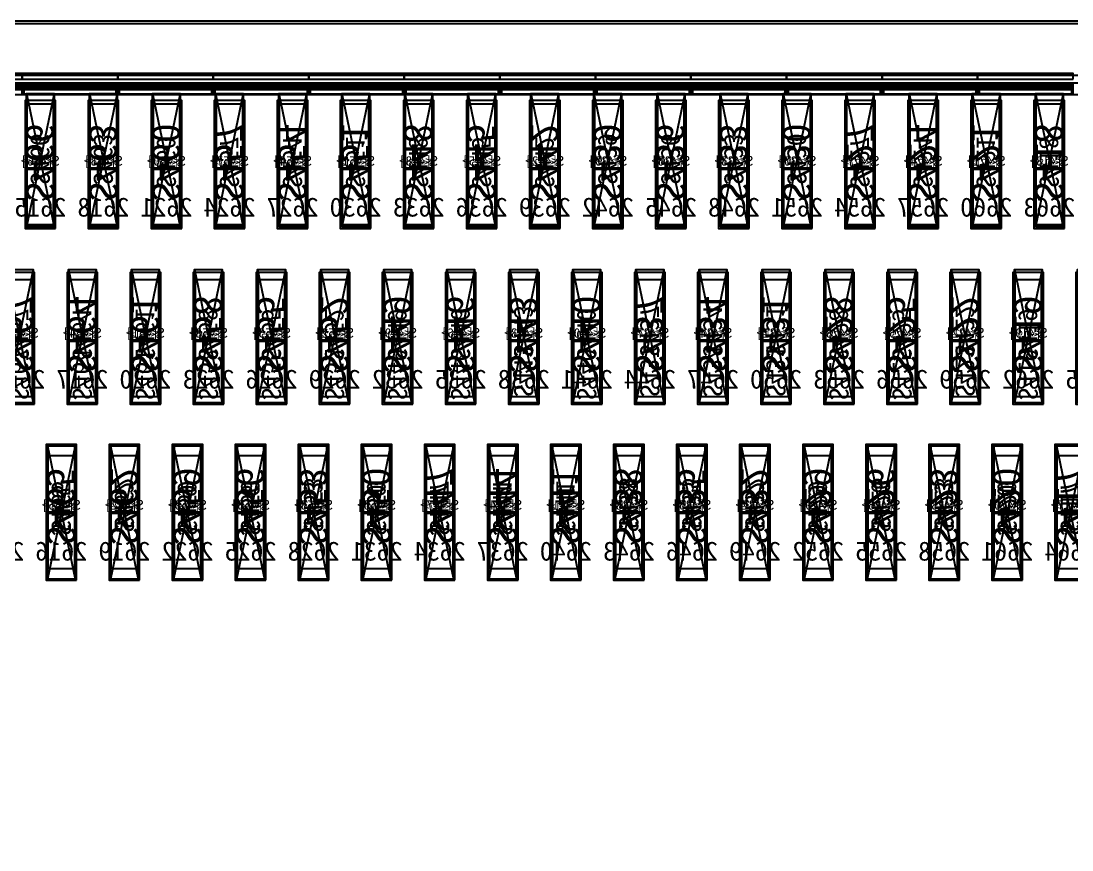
# Model space of a CAD drawing. Header units: millimetres. Extents: x 427 to 2444, y 137 to 817.
# Drawn here: x 1144.046 to 1144.596, y 301.218 to 301.651 of the extents above; entities that cross this region are included whole.
import ezdxf
from ezdxf.enums import TextEntityAlignment as Align

# ---------------------------------------------------------------- set-up
doc = ezdxf.new("R2010")
doc.units = ezdxf.units.MM
for name, color, linetype in [('L0', 211, 'Continuous'), ('L102', 91, 'Continuous'), ('L114', 213, 'Continuous'), ('L240', 60, 'Continuous'), ('L241', 200, 'Continuous'), ('L242', 51, 'Continuous'), ('L245', 53, 'Continuous'), ('L246', 93, 'Continuous'), ('L247', 13, 'Continuous'), ('L59', 140, 'Continuous'), ('L63', 4, 'Continuous'), ('L98', 150, 'Continuous')]:
    doc.layers.add(name, color=color, linetype=linetype)
doc.styles.add('txt', font='simhei.ttf')

# ---------------------------------------------------------------- blocks, each defined once
blk = doc.blocks.new('HX8394_F_PAD')
at = {"layer": 'L0'}
blk.add_lwpolyline([(-13.86, -0.4025), (-13.86, 0.4025), (13.86, 0.4025), (13.86, -0.4025), (-13.86, -0.4025)], close=True, dxfattribs=at)
at = {"layer": 'L241'}
blk.add_lwpolyline([(-13.9, -0.435), (-13.9, 0.435), (13.9, 0.435), (13.9, -0.435), (-13.9, -0.435)], close=True, dxfattribs=at)
at = {"layer": 'L242'}
for points in [[(-8.944, 0.3285), (-8.9455, 0.33), (-8.9455, 0.392), (-8.944, 0.3935), (-8.931, 0.3935), (-8.9295, 0.392), (-8.9295, 0.33), (-8.931, 0.3285), (-8.944, 0.3285)], [(-8.911, 0.3285), (-8.9125, 0.33), (-8.9125, 0.392), (-8.911, 0.3935), (-8.898, 0.3935), (-8.8965, 0.392), (-8.8965, 0.33), (-8.898, 0.3285), (-8.911, 0.3285)], [(-8.878, 0.3285), (-8.8795, 0.33), (-8.8795, 0.392), (-8.878, 0.3935), (-8.865, 0.3935), (-8.8635, 0.392), (-8.8635, 0.33), (-8.865, 0.3285), (-8.878, 0.3285)], [(-8.845, 0.3285), (-8.8465, 0.33), (-8.8465, 0.392), (-8.845, 0.3935), (-8.832, 0.3935), (-8.8305, 0.392), (-8.8305, 0.33), (-8.832, 0.3285), (-8.845, 0.3285)], [(-8.812, 0.3285), (-8.8135, 0.33), (-8.8135, 0.392), (-8.812, 0.3935), (-8.799, 0.3935), (-8.7975, 0.392), (-8.7975, 0.33), (-8.799, 0.3285), (-8.812, 0.3285)], [(-8.779, 0.3285), (-8.7805, 0.33), (-8.7805, 0.392), (-8.779, 0.3935), (-8.766, 0.3935), (-8.7645, 0.392), (-8.7645, 0.33), (-8.766, 0.3285), (-8.779, 0.3285)], [(-8.746, 0.3285), (-8.7475, 0.33), (-8.7475, 0.392), (-8.746, 0.3935), (-8.733, 0.3935), (-8.7315, 0.392), (-8.7315, 0.33), (-8.733, 0.3285), (-8.746, 0.3285)], [(-8.713, 0.3285), (-8.7145, 0.33), (-8.7145, 0.392), (-8.713, 0.3935), (-8.7, 0.3935), (-8.6985, 0.392), (-8.6985, 0.33), (-8.7, 0.3285), (-8.713, 0.3285)], [(-8.68, 0.3285), (-8.6815, 0.33), (-8.6815, 0.392), (-8.68, 0.3935), (-8.667, 0.3935), (-8.6655, 0.392), (-8.6655, 0.33), (-8.667, 0.3285), (-8.68, 0.3285)], [(-8.647, 0.3285), (-8.6485, 0.33), (-8.6485, 0.392), (-8.647, 0.3935), (-8.634, 0.3935), (-8.6325, 0.392), (-8.6325, 0.33), (-8.634, 0.3285), (-8.647, 0.3285)], [(-8.614, 0.3285), (-8.6155, 0.33), (-8.6155, 0.392), (-8.614, 0.3935), (-8.601, 0.3935), (-8.5995, 0.392), (-8.5995, 0.33), (-8.601, 0.3285), (-8.614, 0.3285)], [(-8.581, 0.3285), (-8.5825, 0.33), (-8.5825, 0.392), (-8.581, 0.3935), (-8.568, 0.3935), (-8.5665, 0.392), (-8.5665, 0.33), (-8.568, 0.3285), (-8.581, 0.3285)], [(-8.548, 0.3285), (-8.5495, 0.33), (-8.5495, 0.392), (-8.548, 0.3935), (-8.535, 0.3935), (-8.5335, 0.392), (-8.5335, 0.33), (-8.535, 0.3285), (-8.548, 0.3285)], [(-8.515, 0.3285), (-8.5165, 0.33), (-8.5165, 0.392), (-8.515, 0.3935), (-8.502, 0.3935), (-8.5005, 0.392), (-8.5005, 0.33), (-8.502, 0.3285), (-8.515, 0.3285)], [(-8.482, 0.3285), (-8.4835, 0.33), (-8.4835, 0.392), (-8.482, 0.3935), (-8.469, 0.3935), (-8.4675, 0.392), (-8.4675, 0.33), (-8.469, 0.3285), (-8.482, 0.3285)], [(-8.449, 0.3285), (-8.4505, 0.33), (-8.4505, 0.392), (-8.449, 0.3935), (-8.436, 0.3935), (-8.4345, 0.392), (-8.4345, 0.33), (-8.436, 0.3285), (-8.449, 0.3285)], [(-8.416, 0.3285), (-8.4175, 0.33), (-8.4175, 0.392), (-8.416, 0.3935), (-8.403, 0.3935), (-8.4015, 0.392), (-8.4015, 0.33), (-8.403, 0.3285), (-8.416, 0.3285)], [(-8.933, 0.2385), (-8.9345, 0.24), (-8.9345, 0.302), (-8.933, 0.3035), (-8.92, 0.3035), (-8.9185, 0.302), (-8.9185, 0.24), (-8.92, 0.2385), (-8.933, 0.2385)], [(-8.9, 0.2385), (-8.9015, 0.24), (-8.9015, 0.302), (-8.9, 0.3035), (-8.887, 0.3035), (-8.8855, 0.302), (-8.8855, 0.24), (-8.887, 0.2385), (-8.9, 0.2385)], [(-8.867, 0.2385), (-8.8685, 0.24), (-8.8685, 0.302), (-8.867, 0.3035), (-8.854, 0.3035), (-8.8525, 0.302), (-8.8525, 0.24), (-8.854, 0.2385), (-8.867, 0.2385)], [(-8.834, 0.2385), (-8.8355, 0.24), (-8.8355, 0.302), (-8.834, 0.3035), (-8.821, 0.3035), (-8.8195, 0.302), (-8.8195, 0.24), (-8.821, 0.2385), (-8.834, 0.2385)], [(-8.801, 0.2385), (-8.8025, 0.24), (-8.8025, 0.302), (-8.801, 0.3035), (-8.788, 0.3035), (-8.7865, 0.302), (-8.7865, 0.24), (-8.788, 0.2385), (-8.801, 0.2385)], [(-8.768, 0.2385), (-8.7695, 0.24), (-8.7695, 0.302), (-8.768, 0.3035), (-8.755, 0.3035), (-8.7535, 0.302), (-8.7535, 0.24), (-8.755, 0.2385), (-8.768, 0.2385)], [(-8.735, 0.2385), (-8.7365, 0.24), (-8.7365, 0.302), (-8.735, 0.3035), (-8.722, 0.3035), (-8.7205, 0.302), (-8.7205, 0.24), (-8.722, 0.2385), (-8.735, 0.2385)], [(-8.702, 0.2385), (-8.7035, 0.24), (-8.7035, 0.302), (-8.702, 0.3035), (-8.689, 0.3035), (-8.6875, 0.302), (-8.6875, 0.24), (-8.689, 0.2385), (-8.702, 0.2385)], [(-8.669, 0.2385), (-8.6705, 0.24), (-8.6705, 0.302), (-8.669, 0.3035), (-8.656, 0.3035), (-8.6545, 0.302), (-8.6545, 0.24), (-8.656, 0.2385), (-8.669, 0.2385)], [(-8.636, 0.2385), (-8.6375, 0.24), (-8.6375, 0.302), (-8.636, 0.3035), (-8.623, 0.3035), (-8.6215, 0.302), (-8.6215, 0.24), (-8.623, 0.2385), (-8.636, 0.2385)], [(-8.603, 0.2385), (-8.6045, 0.24), (-8.6045, 0.302), (-8.603, 0.3035), (-8.59, 0.3035), (-8.5885, 0.302), (-8.5885, 0.24), (-8.59, 0.2385), (-8.603, 0.2385)], [(-8.57, 0.2385), (-8.5715, 0.24), (-8.5715, 0.302), (-8.57, 0.3035), (-8.557, 0.3035), (-8.5555, 0.302), (-8.5555, 0.24), (-8.557, 0.2385), (-8.57, 0.2385)], [(-8.537, 0.2385), (-8.5385, 0.24), (-8.5385, 0.302), (-8.537, 0.3035), (-8.524, 0.3035), (-8.5225, 0.302), (-8.5225, 0.24), (-8.524, 0.2385), (-8.537, 0.2385)], [(-8.504, 0.2385), (-8.5055, 0.24), (-8.5055, 0.302), (-8.504, 0.3035), (-8.491, 0.3035), (-8.4895, 0.302), (-8.4895, 0.24), (-8.491, 0.2385), (-8.504, 0.2385)], [(-8.471, 0.2385), (-8.4725, 0.24), (-8.4725, 0.302), (-8.471, 0.3035), (-8.458, 0.3035), (-8.4565, 0.302), (-8.4565, 0.24), (-8.458, 0.2385), (-8.471, 0.2385)], [(-8.438, 0.2385), (-8.4395, 0.24), (-8.4395, 0.302), (-8.438, 0.3035), (-8.425, 0.3035), (-8.4235, 0.302), (-8.4235, 0.24), (-8.425, 0.2385), (-8.438, 0.2385)], [(-8.405, 0.2385), (-8.4065, 0.24), (-8.4065, 0.302), (-8.405, 0.3035), (-8.392, 0.3035), (-8.3905, 0.302), (-8.3905, 0.24), (-8.392, 0.2385), (-8.405, 0.2385)], [(-8.955, 0.1485), (-8.9565, 0.15), (-8.9565, 0.212), (-8.955, 0.2135), (-8.942, 0.2135), (-8.9405, 0.212), (-8.9405, 0.15), (-8.942, 0.1485), (-8.955, 0.1485)], [(-8.922, 0.1485), (-8.9235, 0.15), (-8.9235, 0.212), (-8.922, 0.2135), (-8.909, 0.2135), (-8.9075, 0.212), (-8.9075, 0.15), (-8.909, 0.1485), (-8.922, 0.1485)], [(-8.889, 0.1485), (-8.8905, 0.15), (-8.8905, 0.212), (-8.889, 0.2135), (-8.876, 0.2135), (-8.8745, 0.212), (-8.8745, 0.15), (-8.876, 0.1485), (-8.889, 0.1485)], [(-8.856, 0.1485), (-8.8575, 0.15), (-8.8575, 0.212), (-8.856, 0.2135), (-8.843, 0.2135), (-8.8415, 0.212), (-8.8415, 0.15), (-8.843, 0.1485), (-8.856, 0.1485)], [(-8.823, 0.1485), (-8.8245, 0.15), (-8.8245, 0.212), (-8.823, 0.2135), (-8.81, 0.2135), (-8.8085, 0.212), (-8.8085, 0.15), (-8.81, 0.1485), (-8.823, 0.1485)], [(-8.79, 0.1485), (-8.7915, 0.15), (-8.7915, 0.212), (-8.79, 0.2135), (-8.777, 0.2135), (-8.7755, 0.212), (-8.7755, 0.15), (-8.777, 0.1485), (-8.79, 0.1485)], [(-8.757, 0.1485), (-8.7585, 0.15), (-8.7585, 0.212), (-8.757, 0.2135), (-8.744, 0.2135), (-8.7425, 0.212), (-8.7425, 0.15), (-8.744, 0.1485), (-8.757, 0.1485)], [(-8.724, 0.1485), (-8.7255, 0.15), (-8.7255, 0.212), (-8.724, 0.2135), (-8.711, 0.2135), (-8.7095, 0.212), (-8.7095, 0.15), (-8.711, 0.1485), (-8.724, 0.1485)], [(-8.691, 0.1485), (-8.6925, 0.15), (-8.6925, 0.212), (-8.691, 0.2135), (-8.678, 0.2135), (-8.6765, 0.212), (-8.6765, 0.15), (-8.678, 0.1485), (-8.691, 0.1485)], [(-8.658, 0.1485), (-8.6595, 0.15), (-8.6595, 0.212), (-8.658, 0.2135), (-8.645, 0.2135), (-8.6435, 0.212), (-8.6435, 0.15), (-8.645, 0.1485), (-8.658, 0.1485)], [(-8.625, 0.1485), (-8.6265, 0.15), (-8.6265, 0.212), (-8.625, 0.2135), (-8.612, 0.2135), (-8.6105, 0.212), (-8.6105, 0.15), (-8.612, 0.1485), (-8.625, 0.1485)], [(-8.592, 0.1485), (-8.5935, 0.15), (-8.5935, 0.212), (-8.592, 0.2135), (-8.579, 0.2135), (-8.5775, 0.212), (-8.5775, 0.15), (-8.579, 0.1485), (-8.592, 0.1485)], [(-8.559, 0.1485), (-8.5605, 0.15), (-8.5605, 0.212), (-8.559, 0.2135), (-8.546, 0.2135), (-8.5445, 0.212), (-8.5445, 0.15), (-8.546, 0.1485), (-8.559, 0.1485)], [(-8.526, 0.1485), (-8.5275, 0.15), (-8.5275, 0.212), (-8.526, 0.2135), (-8.513, 0.2135), (-8.5115, 0.212), (-8.5115, 0.15), (-8.513, 0.1485), (-8.526, 0.1485)], [(-8.493, 0.1485), (-8.4945, 0.15), (-8.4945, 0.212), (-8.493, 0.2135), (-8.48, 0.2135), (-8.4785, 0.212), (-8.4785, 0.15), (-8.48, 0.1485), (-8.493, 0.1485)], [(-8.46, 0.1485), (-8.4615, 0.15), (-8.4615, 0.212), (-8.46, 0.2135), (-8.447, 0.2135), (-8.4455, 0.212), (-8.4455, 0.15), (-8.447, 0.1485), (-8.46, 0.1485)], [(-8.427, 0.1485), (-8.4285, 0.15), (-8.4285, 0.212), (-8.427, 0.2135), (-8.414, 0.2135), (-8.4125, 0.212), (-8.4125, 0.15), (-8.414, 0.1485), (-8.427, 0.1485)]]:
    blk.add_lwpolyline(points, close=True, dxfattribs=at)
at = {"layer": 'L247', "style": 'txt'}
for s, p in [('S424', (-8.8715, 0.361)), ('S430', (-8.8055, 0.362666)), ('S433', (-8.7725, 0.362666)), ('S436', (-8.7395, 0.362666)), ('S439', (-8.7065, 0.362666)), ('S454', (-8.5415, 0.361)), ('S463', (-8.4425, 0.362666)), ('S466', (-8.4095, 0.362666)), ('S418', (-8.9375, 0.361)), ('S421', (-8.9045, 0.361)), ('S427', (-8.8385, 0.361)), ('S442', (-8.6735, 0.361)), ('S445', (-8.6405, 0.361)), ('S448', (-8.6075, 0.361)), ('S451', (-8.5745, 0.361)), ('S457', (-8.5085, 0.361)), ('S460', (-8.4755, 0.361)), ('S419', (-8.9265, 0.271)), ('S422', (-8.8935, 0.272666)), ('S425', (-8.8605, 0.271)), ('S428', (-8.8275, 0.271)), ('S431', (-8.7945, 0.272666)), ('S434', (-8.7615, 0.272666)), ('S437', (-8.7285, 0.272666)), ('S440', (-8.6955, 0.271)), ('S443', (-8.6625, 0.272666)), ('S446', (-8.6295, 0.271)), ('S449', (-8.5965, 0.271)), ('S452', (-8.5635, 0.271)), ('S455', (-8.5305, 0.271)), ('S458', (-8.4975, 0.271)), ('S461', (-8.4645, 0.271)), ('S464', (-8.4315, 0.271)), ('S467', (-8.3985, 0.271)), ('S417', (-8.9485, 0.181)), ('S420', (-8.9155, 0.181)), ('S423', (-8.8825, 0.182666)), ('S426', (-8.8495, 0.182666)), ('S429', (-8.8165, 0.181)), ('S432', (-8.7835, 0.182666)), ('S435', (-8.7505, 0.182666)), ('S438', (-8.7175, 0.182666)), ('S441', (-8.6845, 0.181)), ('S444', (-8.6515, 0.181)), ('S447', (-8.6185, 0.181)), ('S450', (-8.5855, 0.181)), ('S453', (-8.5525, 0.182666)), ('S456', (-8.5195, 0.181)), ('S459', (-8.4865, 0.181)), ('S462', (-8.4535, 0.182666)), ('S465', (-8.4205, 0.181))]:
    blk.add_text(s, height=0.01, rotation=90, dxfattribs=at).set_placement(p, align=Align.MIDDLE_CENTER)
blk = doc.blocks.new('NTBUMP_65X16')
at = {"layer": 'L242'}
blk.add_lwpolyline([(-0.008, -0.0325), (-0.008, 0.0325), (0.008, 0.0325), (0.008, -0.0325), (-0.008, -0.0325)], close=True, dxfattribs=at)
blk = doc.blocks.new('ILI9881C_AA_NTBUMP_PM_875UM')
at = {"layer": 'L241'}
blk.add_lwpolyline([(-13.92, -0.4375), (-13.92, 0.4375), (13.92, 0.4375), (13.92, -0.4375), (-13.92, -0.4375)], close=True, dxfattribs=at)
at = {"rotation": 180}
for p in [(-8.9375, 0.365), (-8.9045, 0.365), (-8.8715, 0.365), (-8.8385, 0.365), (-8.8055, 0.365), (-8.7725, 0.365), (-8.7395, 0.365), (-8.7065, 0.365), (-8.6735, 0.365), (-8.6405, 0.365), (-8.6075, 0.365), (-8.5745, 0.365), (-8.5415, 0.365), (-8.5085, 0.365), (-8.4755, 0.365), (-8.4425, 0.365), (-8.4095, 0.365), (-8.9265, 0.275), (-8.8935, 0.275), (-8.8605, 0.275), (-8.8275, 0.275), (-8.7945, 0.275), (-8.7615, 0.275), (-8.7285, 0.275), (-8.6955, 0.275), (-8.6625, 0.275), (-8.6295, 0.275), (-8.5965, 0.275), (-8.5635, 0.275), (-8.5305, 0.275), (-8.4975, 0.275), (-8.4645, 0.275), (-8.4315, 0.275), (-8.3985, 0.275), (-8.9485, 0.185), (-8.9155, 0.185), (-8.8825, 0.185), (-8.8495, 0.185), (-8.8165, 0.185), (-8.7835, 0.185), (-8.7505, 0.185), (-8.7175, 0.185), (-8.6845, 0.185), (-8.6515, 0.185), (-8.6185, 0.185), (-8.5855, 0.185), (-8.5525, 0.185), (-8.5195, 0.185), (-8.4865, 0.185), (-8.4535, 0.185), (-8.4205, 0.185)]:
    blk.add_blockref('NTBUMP_65X16', p, dxfattribs=at)
at = {"layer": 'L246', "style": 'txt'}
for s, p in [('S418', (-8.9375, 0.365)), ('S421', (-8.9045, 0.365)), ('S424', (-8.8715, 0.365)), ('S427', (-8.8385, 0.365)), ('S430', (-8.8055, 0.365)), ('S433', (-8.7725, 0.365)), ('S436', (-8.7395, 0.365)), ('S439', (-8.7065, 0.365)), ('S442', (-8.6735, 0.365)), ('S445', (-8.6405, 0.365)), ('S448', (-8.6075, 0.365)), ('S451', (-8.5745, 0.365)), ('S454', (-8.5415, 0.365)), ('S457', (-8.5085, 0.365)), ('S460', (-8.4755, 0.365)), ('S463', (-8.4425, 0.365)), ('S466', (-8.4095, 0.365)), ('S419', (-8.9265, 0.275)), ('S422', (-8.8935, 0.275)), ('S425', (-8.8605, 0.275)), ('S428', (-8.8275, 0.275)), ('S431', (-8.7945, 0.275)), ('S434', (-8.7615, 0.275)), ('S437', (-8.7285, 0.275)), ('S440', (-8.6955, 0.275)), ('S443', (-8.6625, 0.275)), ('S446', (-8.6295, 0.275)), ('S449', (-8.5965, 0.275)), ('S452', (-8.5635, 0.275)), ('S455', (-8.5305, 0.275)), ('S458', (-8.4975, 0.275)), ('S461', (-8.4645, 0.275)), ('S464', (-8.4315, 0.275)), ('S467', (-8.3985, 0.275)), ('S417', (-8.9485, 0.185)), ('S420', (-8.9155, 0.185)), ('S423', (-8.8825, 0.185)), ('S426', (-8.8495, 0.185)), ('S429', (-8.8165, 0.185)), ('S432', (-8.7835, 0.185)), ('S435', (-8.7505, 0.185)), ('S438', (-8.7175, 0.185)), ('S441', (-8.6845, 0.185)), ('S444', (-8.6515, 0.185)), ('S447', (-8.6185, 0.185)), ('S450', (-8.5855, 0.185)), ('S453', (-8.5525, 0.185)), ('S456', (-8.5195, 0.185)), ('S459', (-8.4865, 0.185)), ('S462', (-8.4535, 0.185)), ('S465', (-8.4205, 0.185))]:
    blk.add_text(s, height=0.015, rotation=90, dxfattribs=at).set_placement(p, align=Align.MIDDLE_CENTER)
for s, p in [('2663', (-8.9375, 0.341666)), ('2660', (-8.9045, 0.341666)), ('2657', (-8.8715, 0.341666)), ('2654', (-8.8385, 0.341666)), ('2651', (-8.8055, 0.341666)), ('2648', (-8.7725, 0.341666)), ('2645', (-8.7395, 0.341666)), ('2642', (-8.7065, 0.341666)), ('2639', (-8.6735, 0.341666)), ('2636', (-8.6405, 0.341666)), ('2633', (-8.6075, 0.341666)), ('2630', (-8.5745, 0.341666)), ('2627', (-8.5415, 0.341666)), ('2624', (-8.5085, 0.341666)), ('2621', (-8.4755, 0.341666)), ('2618', (-8.4425, 0.341666)), ('2615', (-8.4095, 0.341666)), ('2665', (-8.9595, 0.251666)), ('2662', (-8.9265, 0.251666)), ('2659', (-8.8935, 0.251666)), ('2656', (-8.8605, 0.251666)), ('2653', (-8.8275, 0.251666)), ('2650', (-8.7945, 0.251666)), ('2647', (-8.7615, 0.251666)), ('2644', (-8.7285, 0.251666)), ('2641', (-8.6955, 0.251666)), ('2638', (-8.6625, 0.251666)), ('2635', (-8.6295, 0.251666)), ('2632', (-8.5965, 0.251666)), ('2629', (-8.5635, 0.251666)), ('2626', (-8.5305, 0.251666)), ('2623', (-8.4975, 0.251666)), ('2620', (-8.4645, 0.251666)), ('2617', (-8.4315, 0.251666)), ('2614', (-8.3985, 0.251666)), ('2664', (-8.9485, 0.161666)), ('2661', (-8.9155, 0.161666)), ('2658', (-8.8825, 0.161666)), ('2655', (-8.8495, 0.161666)), ('2652', (-8.8165, 0.161666)), ('2649', (-8.7835, 0.161666)), ('2646', (-8.7505, 0.161666)), ('2643', (-8.7175, 0.161666)), ('2640', (-8.6845, 0.161666)), ('2637', (-8.6515, 0.161666)), ('2634', (-8.6185, 0.161666)), ('2631', (-8.5855, 0.161666)), ('2628', (-8.5525, 0.161666)), ('2625', (-8.5195, 0.161666)), ('2622', (-8.4865, 0.161666)), ('2619', (-8.4535, 0.161666)), ('2616', (-8.4205, 0.161666)), ('2613', (-8.3875, 0.161666))]:
    blk.add_text(s, height=0.01, dxfattribs=at).set_placement(p, align=Align.MIDDLE_CENTER)
blk = doc.blocks.new('OUT_3BUMP')
at = {"layer": 'L242'}
for points in [[(0, 0.206), (0, 0.271), (0.016, 0.271), (0.016, 0.206), (0, 0.206)], [(0.011, 0.116), (0.011, 0.181), (0.027, 0.181), (0.027, 0.116), (0.011, 0.116)], [(0.022, 0.026), (0.022, 0.091), (0.038, 0.091), (0.038, 0.026), (0.022, 0.026)]]:
    blk.add_lwpolyline(points, close=True, dxfattribs=at)
blk = doc.blocks.new('JD9365Z_PAD_20170829_Y880')
at = {"layer": 'L241'}
blk.add_lwpolyline([(-13.95, -0.41), (-13.95, 0.41), (13.95, 0.41), (13.95, -0.41), (-13.95, -0.41)], close=True, dxfattribs=at)
at = {"row_count": 1, "column_count": 372, "row_spacing": 0.245, "column_spacing": 0.033}
blk.add_blockref('OUT_3BUMP', (-13.6645, 0.13), dxfattribs=at)
at = {"layer": 'L240', "style": 'txt'}
for s, p in [('S[418]', (-8.9375, 0.369333)), ('S[421]', (-8.9045, 0.369333)), ('S[424]', (-8.8715, 0.369333)), ('S[427]', (-8.8385, 0.369333)), ('S[430]', (-8.8055, 0.369333)), ('S[433]', (-8.7725, 0.369333)), ('S[436]', (-8.7395, 0.369333)), ('S[439]', (-8.7065, 0.369333)), ('S[442]', (-8.6735, 0.369333)), ('S[445]', (-8.6405, 0.369333)), ('S[448]', (-8.6075, 0.369333)), ('S[451]', (-8.5745, 0.369333)), ('S[454]', (-8.5415, 0.369333)), ('S[457]', (-8.5085, 0.369333)), ('S[460]', (-8.4755, 0.369333)), ('S[463]', (-8.4425, 0.369333)), ('S[466]', (-8.4095, 0.369333)), ('S[419]', (-8.9265, 0.279333)), ('S[422]', (-8.8935, 0.279333)), ('S[425]', (-8.8605, 0.279333)), ('S[428]', (-8.8275, 0.279333)), ('S[431]', (-8.7945, 0.279333)), ('S[434]', (-8.7615, 0.279333)), ('S[437]', (-8.7285, 0.279333)), ('S[440]', (-8.6955, 0.279333)), ('S[443]', (-8.6625, 0.279333)), ('S[446]', (-8.6295, 0.279333)), ('S[449]', (-8.5965, 0.279333)), ('S[452]', (-8.5635, 0.279333)), ('S[455]', (-8.5305, 0.279333)), ('S[458]', (-8.4975, 0.279333)), ('S[461]', (-8.4645, 0.279333)), ('S[464]', (-8.4315, 0.279333)), ('S[467]', (-8.3985, 0.279333)), ('S[417]', (-8.9485, 0.189333)), ('S[420]', (-8.9155, 0.189333)), ('S[423]', (-8.8825, 0.189333)), ('S[426]', (-8.8495, 0.189333)), ('S[429]', (-8.8165, 0.189333)), ('S[432]', (-8.7835, 0.189333)), ('S[435]', (-8.7505, 0.189333)), ('S[438]', (-8.7175, 0.189333)), ('S[441]', (-8.6845, 0.189333)), ('S[444]', (-8.6515, 0.189333)), ('S[447]', (-8.6185, 0.189333)), ('S[450]', (-8.5855, 0.189333)), ('S[453]', (-8.5525, 0.189333)), ('S[456]', (-8.5195, 0.189333)), ('S[459]', (-8.4865, 0.189333)), ('S[462]', (-8.4535, 0.189333)), ('S[465]', (-8.4205, 0.189333))]:
    blk.add_text(s, height=0.005, dxfattribs=at).set_placement(p, align=Align.MIDDLE_CENTER)
blk = doc.blocks.new('NV3052C3P_BUMP_ORI_20190911')
at = {"layer": 'L241'}
blk.add_lwpolyline([(-13.8, -0.398), (-13.8, 0.398), (13.8, 0.398), (13.8, -0.398), (-13.8, -0.398)], close=True, dxfattribs=at)
at = {"layer": 'L242'}
for points in [[(-8.9455, 0.32), (-8.9455, 0.385), (-8.9295, 0.385), (-8.9295, 0.32), (-8.9455, 0.32)], [(-8.9125, 0.32), (-8.9125, 0.385), (-8.8965, 0.385), (-8.8965, 0.32), (-8.9125, 0.32)], [(-8.8795, 0.32), (-8.8795, 0.385), (-8.8635, 0.385), (-8.8635, 0.32), (-8.8795, 0.32)], [(-8.8465, 0.32), (-8.8465, 0.385), (-8.8305, 0.385), (-8.8305, 0.32), (-8.8465, 0.32)], [(-8.8135, 0.32), (-8.8135, 0.385), (-8.7975, 0.385), (-8.7975, 0.32), (-8.8135, 0.32)], [(-8.7805, 0.32), (-8.7805, 0.385), (-8.7645, 0.385), (-8.7645, 0.32), (-8.7805, 0.32)], [(-8.7475, 0.32), (-8.7475, 0.385), (-8.7315, 0.385), (-8.7315, 0.32), (-8.7475, 0.32)], [(-8.7145, 0.32), (-8.7145, 0.385), (-8.6985, 0.385), (-8.6985, 0.32), (-8.7145, 0.32)], [(-8.6815, 0.32), (-8.6815, 0.385), (-8.6655, 0.385), (-8.6655, 0.32), (-8.6815, 0.32)], [(-8.6485, 0.32), (-8.6485, 0.385), (-8.6325, 0.385), (-8.6325, 0.32), (-8.6485, 0.32)], [(-8.6155, 0.32), (-8.6155, 0.385), (-8.5995, 0.385), (-8.5995, 0.32), (-8.6155, 0.32)], [(-8.5825, 0.32), (-8.5825, 0.385), (-8.5665, 0.385), (-8.5665, 0.32), (-8.5825, 0.32)], [(-8.5495, 0.32), (-8.5495, 0.385), (-8.5335, 0.385), (-8.5335, 0.32), (-8.5495, 0.32)], [(-8.5165, 0.32), (-8.5165, 0.385), (-8.5005, 0.385), (-8.5005, 0.32), (-8.5165, 0.32)], [(-8.4835, 0.32), (-8.4835, 0.385), (-8.4675, 0.385), (-8.4675, 0.32), (-8.4835, 0.32)], [(-8.4505, 0.32), (-8.4505, 0.385), (-8.4345, 0.385), (-8.4345, 0.32), (-8.4505, 0.32)], [(-8.4175, 0.32), (-8.4175, 0.385), (-8.4015, 0.385), (-8.4015, 0.32), (-8.4175, 0.32)], [(-8.9345, 0.23), (-8.9345, 0.295), (-8.9185, 0.295), (-8.9185, 0.23), (-8.9345, 0.23)], [(-8.9015, 0.23), (-8.9015, 0.295), (-8.8855, 0.295), (-8.8855, 0.23), (-8.9015, 0.23)], [(-8.8685, 0.23), (-8.8685, 0.295), (-8.8525, 0.295), (-8.8525, 0.23), (-8.8685, 0.23)], [(-8.8355, 0.23), (-8.8355, 0.295), (-8.8195, 0.295), (-8.8195, 0.23), (-8.8355, 0.23)], [(-8.8025, 0.23), (-8.8025, 0.295), (-8.7865, 0.295), (-8.7865, 0.23), (-8.8025, 0.23)], [(-8.7695, 0.23), (-8.7695, 0.295), (-8.7535, 0.295), (-8.7535, 0.23), (-8.7695, 0.23)], [(-8.7365, 0.23), (-8.7365, 0.295), (-8.7205, 0.295), (-8.7205, 0.23), (-8.7365, 0.23)], [(-8.7035, 0.23), (-8.7035, 0.295), (-8.6875, 0.295), (-8.6875, 0.23), (-8.7035, 0.23)], [(-8.6705, 0.23), (-8.6705, 0.295), (-8.6545, 0.295), (-8.6545, 0.23), (-8.6705, 0.23)], [(-8.6375, 0.23), (-8.6375, 0.295), (-8.6215, 0.295), (-8.6215, 0.23), (-8.6375, 0.23)], [(-8.6045, 0.23), (-8.6045, 0.295), (-8.5885, 0.295), (-8.5885, 0.23), (-8.6045, 0.23)], [(-8.5715, 0.23), (-8.5715, 0.295), (-8.5555, 0.295), (-8.5555, 0.23), (-8.5715, 0.23)], [(-8.5385, 0.23), (-8.5385, 0.295), (-8.5225, 0.295), (-8.5225, 0.23), (-8.5385, 0.23)], [(-8.5055, 0.23), (-8.5055, 0.295), (-8.4895, 0.295), (-8.4895, 0.23), (-8.5055, 0.23)], [(-8.4725, 0.23), (-8.4725, 0.295), (-8.4565, 0.295), (-8.4565, 0.23), (-8.4725, 0.23)], [(-8.4395, 0.23), (-8.4395, 0.295), (-8.4235, 0.295), (-8.4235, 0.23), (-8.4395, 0.23)], [(-8.4065, 0.23), (-8.4065, 0.295), (-8.3905, 0.295), (-8.3905, 0.23), (-8.4065, 0.23)], [(-8.9565, 0.14), (-8.9565, 0.205), (-8.9405, 0.205), (-8.9405, 0.14), (-8.9565, 0.14)], [(-8.9235, 0.14), (-8.9235, 0.205), (-8.9075, 0.205), (-8.9075, 0.14), (-8.9235, 0.14)], [(-8.8905, 0.14), (-8.8905, 0.205), (-8.8745, 0.205), (-8.8745, 0.14), (-8.8905, 0.14)], [(-8.8575, 0.14), (-8.8575, 0.205), (-8.8415, 0.205), (-8.8415, 0.14), (-8.8575, 0.14)], [(-8.8245, 0.14), (-8.8245, 0.205), (-8.8085, 0.205), (-8.8085, 0.14), (-8.8245, 0.14)], [(-8.7915, 0.14), (-8.7915, 0.205), (-8.7755, 0.205), (-8.7755, 0.14), (-8.7915, 0.14)], [(-8.7585, 0.14), (-8.7585, 0.205), (-8.7425, 0.205), (-8.7425, 0.14), (-8.7585, 0.14)], [(-8.7255, 0.14), (-8.7255, 0.205), (-8.7095, 0.205), (-8.7095, 0.14), (-8.7255, 0.14)], [(-8.6925, 0.14), (-8.6925, 0.205), (-8.6765, 0.205), (-8.6765, 0.14), (-8.6925, 0.14)], [(-8.6595, 0.14), (-8.6595, 0.205), (-8.6435, 0.205), (-8.6435, 0.14), (-8.6595, 0.14)], [(-8.6265, 0.14), (-8.6265, 0.205), (-8.6105, 0.205), (-8.6105, 0.14), (-8.6265, 0.14)], [(-8.5935, 0.14), (-8.5935, 0.205), (-8.5775, 0.205), (-8.5775, 0.14), (-8.5935, 0.14)], [(-8.5605, 0.14), (-8.5605, 0.205), (-8.5445, 0.205), (-8.5445, 0.14), (-8.5605, 0.14)], [(-8.5275, 0.14), (-8.5275, 0.205), (-8.5115, 0.205), (-8.5115, 0.14), (-8.5275, 0.14)], [(-8.4945, 0.14), (-8.4945, 0.205), (-8.4785, 0.205), (-8.4785, 0.14), (-8.4945, 0.14)], [(-8.4615, 0.14), (-8.4615, 0.205), (-8.4455, 0.205), (-8.4455, 0.14), (-8.4615, 0.14)], [(-8.4285, 0.14), (-8.4285, 0.205), (-8.4125, 0.205), (-8.4125, 0.14), (-8.4285, 0.14)]]:
    blk.add_lwpolyline(points, close=True, dxfattribs=at)
at = {"layer": 'L245', "style": 'txt'}
for s, p in [('S<418>', (-8.937527, 0.353333)), ('S<421>', (-8.904527, 0.353333)), ('S<424>', (-8.871527, 0.353333)), ('S<427>', (-8.838527, 0.353333)), ('S<430>', (-8.805527, 0.353333)), ('S<433>', (-8.772527, 0.353333)), ('S<436>', (-8.739527, 0.353333)), ('S<439>', (-8.706527, 0.353333)), ('S<442>', (-8.673527, 0.353333)), ('S<445>', (-8.640527, 0.353333)), ('S<448>', (-8.607527, 0.353333)), ('S<451>', (-8.574527, 0.353333)), ('S<454>', (-8.541527, 0.353333)), ('S<457>', (-8.508527, 0.353333)), ('S<460>', (-8.475527, 0.353333)), ('S<463>', (-8.442527, 0.353333)), ('S<466>', (-8.409527, 0.353333)), ('S<419>', (-8.926527, 0.263333)), ('S<422>', (-8.893527, 0.263333)), ('S<425>', (-8.860527, 0.263333)), ('S<428>', (-8.827527, 0.263333)), ('S<431>', (-8.794527, 0.263333)), ('S<434>', (-8.761527, 0.263333)), ('S<437>', (-8.728527, 0.263333)), ('S<440>', (-8.695527, 0.263333)), ('S<443>', (-8.662527, 0.263333)), ('S<446>', (-8.629527, 0.263333)), ('S<449>', (-8.596527, 0.263333)), ('S<452>', (-8.563527, 0.263333)), ('S<455>', (-8.530527, 0.263333)), ('S<458>', (-8.497527, 0.263333)), ('S<461>', (-8.464527, 0.263333)), ('S<464>', (-8.431527, 0.263333)), ('S<467>', (-8.398527, 0.263333)), ('S<417>', (-8.948527, 0.173333)), ('S<420>', (-8.915527, 0.173333)), ('S<423>', (-8.882527, 0.173333)), ('S<426>', (-8.849527, 0.173333)), ('S<429>', (-8.816527, 0.173333)), ('S<432>', (-8.783527, 0.173333)), ('S<435>', (-8.750527, 0.173333)), ('S<438>', (-8.717527, 0.173333)), ('S<441>', (-8.684527, 0.173333)), ('S<444>', (-8.651527, 0.173333)), ('S<447>', (-8.618527, 0.173333)), ('S<450>', (-8.585527, 0.173333)), ('S<453>', (-8.552527, 0.173333)), ('S<456>', (-8.519527, 0.173333)), ('S<459>', (-8.486527, 0.173333)), ('S<462>', (-8.453527, 0.173333)), ('S<465>', (-8.420527, 0.173333))]:
    blk.add_text(s, height=0.005, dxfattribs=at).set_placement(p, align=Align.MIDDLE_CENTER)
blk = doc.blocks.new('BUMP_14_65')
at = {"layer": 'L242'}
blk.add_lwpolyline([(-0.007, -0.022), (-0.007, 0.043), (0.007, 0.043), (0.007, -0.022), (-0.007, -0.022)], close=True, dxfattribs=at)
blk = doc.blocks.new('FL11283_A_OTHER')
at = {"layer": 'L102'}
blk.add_lwpolyline([(-13.86, 0), (-13.86, 0.41), (0, 0.41), (0, 0), (-13.86, 0)], close=True, dxfattribs=at)
at = {"layer": 'L241'}
blk.add_lwpolyline([(-13.86, -0.41), (-13.86, 0.41), (13.86, 0.41), (13.86, 0.404), (-13.854, 0.404), (-13.854, -0.404), (13.854, -0.404), (13.854, 0.404), (13.86, 0.404), (13.86, -0.41), (-13.86, -0.41)], close=True, dxfattribs=at)
at = {"layer": 'L59'}
blk.add_lwpolyline([(-13.86, -0.41), (-13.86, 0.41), (13.86, 0.41), (13.86, -0.41), (-13.86, -0.41)], close=True, dxfattribs=at)
for p in [(-8.9375, 0.358), (-8.9045, 0.358), (-8.8715, 0.358), (-8.8385, 0.358), (-8.8055, 0.358), (-8.7725, 0.358), (-8.7395, 0.358), (-8.7065, 0.358), (-8.6735, 0.358), (-8.6405, 0.358), (-8.6075, 0.358), (-8.5745, 0.358), (-8.5415, 0.358), (-8.5085, 0.358), (-8.4755, 0.358), (-8.4425, 0.358), (-8.4095, 0.358), (-8.9265, 0.268), (-8.8935, 0.268), (-8.8605, 0.268), (-8.8275, 0.268), (-8.7945, 0.268), (-8.7615, 0.268), (-8.7285, 0.268), (-8.6955, 0.268), (-8.6625, 0.268), (-8.6295, 0.268), (-8.5965, 0.268), (-8.5635, 0.268), (-8.5305, 0.268), (-8.4975, 0.268), (-8.4645, 0.268), (-8.4315, 0.268), (-8.3985, 0.268), (-8.9485, 0.178), (-8.9155, 0.178), (-8.8825, 0.178), (-8.8495, 0.178), (-8.8165, 0.178), (-8.7835, 0.178), (-8.7505, 0.178), (-8.7175, 0.178), (-8.6845, 0.178), (-8.6515, 0.178), (-8.6185, 0.178), (-8.5855, 0.178), (-8.5525, 0.178), (-8.5195, 0.178), (-8.4865, 0.178), (-8.4535, 0.178), (-8.4205, 0.178)]:
    blk.add_blockref('BUMP_14_65', p)
at = {"layer": 'L102', "style": 'txt'}
for s, p in [('S418', (-8.9375, 0.3685)), ('S421', (-8.9045, 0.3685)), ('S424', (-8.8715, 0.3685)), ('S427', (-8.8385, 0.3685)), ('S430', (-8.8055, 0.370166)), ('S433', (-8.7725, 0.370166)), ('S436', (-8.7395, 0.370166)), ('S439', (-8.7065, 0.370166)), ('S442', (-8.6735, 0.3685)), ('S445', (-8.6405, 0.3685)), ('S448', (-8.6075, 0.3685)), ('S451', (-8.5745, 0.3685)), ('S454', (-8.5415, 0.3685)), ('S457', (-8.5085, 0.3685)), ('S460', (-8.4755, 0.3685)), ('S463', (-8.4425, 0.370166)), ('S466', (-8.4095, 0.370166)), ('S419', (-8.9265, 0.2575)), ('S422', (-8.8935, 0.259166)), ('S425', (-8.8605, 0.2575)), ('S428', (-8.8275, 0.2575)), ('S431', (-8.7945, 0.259166)), ('S434', (-8.7615, 0.259166)), ('S437', (-8.7285, 0.259166)), ('S440', (-8.6955, 0.2575)), ('S443', (-8.6625, 0.259166)), ('S446', (-8.6295, 0.2575)), ('S449', (-8.5965, 0.2575)), ('S452', (-8.5635, 0.2575)), ('S455', (-8.5305, 0.2575)), ('S458', (-8.4975, 0.2575)), ('S461', (-8.4645, 0.2575)), ('S464', (-8.4315, 0.2575)), ('S467', (-8.3985, 0.2575)), ('S417', (-8.9485, 0.1865)), ('S420', (-8.9155, 0.1865)), ('S423', (-8.8825, 0.188166)), ('S426', (-8.8495, 0.188166)), ('S429', (-8.8165, 0.1865)), ('S432', (-8.7835, 0.188166)), ('S435', (-8.7505, 0.188166)), ('S438', (-8.7175, 0.188166)), ('S441', (-8.6845, 0.1865)), ('S444', (-8.6515, 0.1865)), ('S447', (-8.6185, 0.1865)), ('S450', (-8.5855, 0.1865)), ('S453', (-8.5525, 0.188166)), ('S456', (-8.5195, 0.1865)), ('S459', (-8.4865, 0.1865)), ('S462', (-8.4535, 0.188166)), ('S465', (-8.4205, 0.1865))]:
    blk.add_text(s, height=0.01, rotation=90, dxfattribs=at).set_placement(p, align=Align.MIDDLE_CENTER)
blk = doc.blocks.new('GC9702_LCDPAD_BUMP')
at = {"layer": 'L242'}
blk.add_lwpolyline([(-0.008, -0.0325), (-0.008, 0.0325), (0.008, 0.0325), (0.008, -0.0325), (-0.008, -0.0325)], close=True, dxfattribs=at)
blk = doc.blocks.new('GC9702_BUMP_NOCOMPENSATION')
at = {"layer": 'L114', "const_width": 0.004}
for points in [[(-8.95, 0.378), (-8.9, 0.378)], [(-8.95, 0.378), (-8.9, 0.378)], [(-8.95, 0.378), (-8.9, 0.378)], [(-8.95, 0.378), (-8.9, 0.378)], [(-8.9, 0.378), (-8.85, 0.378)], [(-8.9, 0.378), (-8.85, 0.378)], [(-8.9, 0.378), (-8.85, 0.378)], [(-8.9, 0.378), (-8.85, 0.378)], [(-8.85, 0.378), (-8.8, 0.378)], [(-8.85, 0.378), (-8.8, 0.378)], [(-8.85, 0.378), (-8.8, 0.378)], [(-8.85, 0.378), (-8.8, 0.378)], [(-8.8, 0.378), (-8.75, 0.378)], [(-8.8, 0.378), (-8.75, 0.378)], [(-8.8, 0.378), (-8.75, 0.378)], [(-8.8, 0.378), (-8.75, 0.378)], [(-8.75, 0.378), (-8.7, 0.378)], [(-8.75, 0.378), (-8.7, 0.378)], [(-8.75, 0.378), (-8.7, 0.378)], [(-8.75, 0.378), (-8.7, 0.378)], [(-8.7, 0.378), (-8.65, 0.378)], [(-8.7, 0.378), (-8.65, 0.378)], [(-8.7, 0.378), (-8.65, 0.378)], [(-8.7, 0.378), (-8.65, 0.378)], [(-8.65, 0.378), (-8.6, 0.378)], [(-8.65, 0.378), (-8.6, 0.378)], [(-8.65, 0.378), (-8.6, 0.378)], [(-8.65, 0.378), (-8.6, 0.378)], [(-8.6, 0.378), (-8.55, 0.378)], [(-8.6, 0.378), (-8.55, 0.378)], [(-8.6, 0.378), (-8.55, 0.378)], [(-8.6, 0.378), (-8.55, 0.378)], [(-8.55, 0.378), (-8.5, 0.378)], [(-8.55, 0.378), (-8.5, 0.378)], [(-8.55, 0.378), (-8.5, 0.378)], [(-8.55, 0.378), (-8.5, 0.378)], [(-8.5, 0.378), (-8.45, 0.378)], [(-8.5, 0.378), (-8.45, 0.378)], [(-8.5, 0.378), (-8.45, 0.378)], [(-8.5, 0.378), (-8.45, 0.378)], [(-8.45, 0.378), (-8.4, 0.378)], [(-8.45, 0.378), (-8.4, 0.378)], [(-8.45, 0.378), (-8.4, 0.378)], [(-8.45, 0.378), (-8.4, 0.378)], [(-8.4, 0.378), (-8.35, 0.378)], [(-8.4, 0.378), (-8.35, 0.378)], [(-8.4, 0.378), (-8.35, 0.378)], [(-8.4, 0.378), (-8.35, 0.378)]]:
    blk.add_lwpolyline(points, dxfattribs=at)
at = {"layer": 'L114'}
for points in [[(-8.95, 0.374), (-8.95, 0.38), (-8.9, 0.38), (-8.9, 0.374), (-8.95, 0.374)], [(-8.95, 0.374), (-8.95, 0.38), (-8.9, 0.38), (-8.9, 0.374), (-8.95, 0.374)], [(-8.9, 0.374), (-8.9, 0.38), (-8.85, 0.38), (-8.85, 0.374), (-8.9, 0.374)], [(-8.9, 0.374), (-8.9, 0.38), (-8.85, 0.38), (-8.85, 0.374), (-8.9, 0.374)], [(-8.85, 0.374), (-8.85, 0.38), (-8.8, 0.38), (-8.8, 0.374), (-8.85, 0.374)], [(-8.85, 0.374), (-8.85, 0.38), (-8.8, 0.38), (-8.8, 0.374), (-8.85, 0.374)], [(-8.8, 0.374), (-8.8, 0.38), (-8.75, 0.38), (-8.75, 0.374), (-8.8, 0.374)], [(-8.8, 0.374), (-8.8, 0.38), (-8.75, 0.38), (-8.75, 0.374), (-8.8, 0.374)], [(-8.75, 0.374), (-8.75, 0.38), (-8.7, 0.38), (-8.7, 0.374), (-8.75, 0.374)], [(-8.75, 0.374), (-8.75, 0.38), (-8.7, 0.38), (-8.7, 0.374), (-8.75, 0.374)], [(-8.7, 0.374), (-8.7, 0.38), (-8.65, 0.38), (-8.65, 0.374), (-8.7, 0.374)], [(-8.7, 0.374), (-8.7, 0.38), (-8.65, 0.38), (-8.65, 0.374), (-8.7, 0.374)], [(-8.65, 0.374), (-8.65, 0.38), (-8.6, 0.38), (-8.6, 0.374), (-8.65, 0.374)], [(-8.65, 0.374), (-8.65, 0.38), (-8.6, 0.38), (-8.6, 0.374), (-8.65, 0.374)], [(-8.6, 0.374), (-8.6, 0.38), (-8.55, 0.38), (-8.55, 0.374), (-8.6, 0.374)], [(-8.6, 0.374), (-8.6, 0.38), (-8.55, 0.38), (-8.55, 0.374), (-8.6, 0.374)], [(-8.55, 0.374), (-8.55, 0.38), (-8.5, 0.38), (-8.5, 0.374), (-8.55, 0.374)], [(-8.55, 0.374), (-8.55, 0.38), (-8.5, 0.38), (-8.5, 0.374), (-8.55, 0.374)], [(-8.5, 0.374), (-8.5, 0.38), (-8.45, 0.38), (-8.45, 0.374), (-8.5, 0.374)], [(-8.5, 0.374), (-8.5, 0.38), (-8.45, 0.38), (-8.45, 0.374), (-8.5, 0.374)], [(-8.45, 0.374), (-8.45, 0.38), (-8.4, 0.38), (-8.4, 0.374), (-8.45, 0.374)], [(-8.45, 0.374), (-8.45, 0.38), (-8.4, 0.38), (-8.4, 0.374), (-8.45, 0.374)], [(-8.4, 0.374), (-8.4, 0.38), (-8.35, 0.38), (-8.35, 0.374), (-8.4, 0.374)], [(-8.4, 0.374), (-8.4, 0.38), (-8.35, 0.38), (-8.35, 0.374), (-8.4, 0.374)], [(-8.94926, 0.37443), (-8.94926, 0.379), (-8.90082, 0.379), (-8.90082, 0.37443), (-8.94926, 0.37443)], [(-8.94926, 0.37443), (-8.94926, 0.379), (-8.90082, 0.379), (-8.90082, 0.37443), (-8.94926, 0.37443)], [(-8.89926, 0.37443), (-8.89926, 0.379), (-8.85082, 0.379), (-8.85082, 0.37443), (-8.89926, 0.37443)], [(-8.89926, 0.37443), (-8.89926, 0.379), (-8.85082, 0.379), (-8.85082, 0.37443), (-8.89926, 0.37443)], [(-8.84926, 0.37443), (-8.84926, 0.379), (-8.80082, 0.379), (-8.80082, 0.37443), (-8.84926, 0.37443)], [(-8.84926, 0.37443), (-8.84926, 0.379), (-8.80082, 0.379), (-8.80082, 0.37443), (-8.84926, 0.37443)], [(-8.79926, 0.37443), (-8.79926, 0.379), (-8.75082, 0.379), (-8.75082, 0.37443), (-8.79926, 0.37443)], [(-8.79926, 0.37443), (-8.79926, 0.379), (-8.75082, 0.379), (-8.75082, 0.37443), (-8.79926, 0.37443)], [(-8.74926, 0.37443), (-8.74926, 0.379), (-8.70082, 0.379), (-8.70082, 0.37443), (-8.74926, 0.37443)], [(-8.74926, 0.37443), (-8.74926, 0.379), (-8.70082, 0.379), (-8.70082, 0.37443), (-8.74926, 0.37443)], [(-8.69926, 0.37443), (-8.69926, 0.379), (-8.65082, 0.379), (-8.65082, 0.37443), (-8.69926, 0.37443)], [(-8.69926, 0.37443), (-8.69926, 0.379), (-8.65082, 0.379), (-8.65082, 0.37443), (-8.69926, 0.37443)], [(-8.64926, 0.37443), (-8.64926, 0.379), (-8.60082, 0.379), (-8.60082, 0.37443), (-8.64926, 0.37443)], [(-8.64926, 0.37443), (-8.64926, 0.379), (-8.60082, 0.379), (-8.60082, 0.37443), (-8.64926, 0.37443)], [(-8.59926, 0.37443), (-8.59926, 0.379), (-8.55082, 0.379), (-8.55082, 0.37443), (-8.59926, 0.37443)], [(-8.59926, 0.37443), (-8.59926, 0.379), (-8.55082, 0.379), (-8.55082, 0.37443), (-8.59926, 0.37443)], [(-8.54926, 0.37443), (-8.54926, 0.379), (-8.50082, 0.379), (-8.50082, 0.37443), (-8.54926, 0.37443)], [(-8.54926, 0.37443), (-8.54926, 0.379), (-8.50082, 0.379), (-8.50082, 0.37443), (-8.54926, 0.37443)], [(-8.49926, 0.37443), (-8.49926, 0.379), (-8.45082, 0.379), (-8.45082, 0.37443), (-8.49926, 0.37443)], [(-8.49926, 0.37443), (-8.49926, 0.379), (-8.45082, 0.379), (-8.45082, 0.37443), (-8.49926, 0.37443)], [(-8.44926, 0.37443), (-8.44926, 0.379), (-8.40082, 0.379), (-8.40082, 0.37443), (-8.44926, 0.37443)], [(-8.44926, 0.37443), (-8.44926, 0.379), (-8.40082, 0.379), (-8.40082, 0.37443), (-8.44926, 0.37443)]]:
    blk.add_lwpolyline(points, close=True, dxfattribs=at)
at = {"layer": 'L241'}
for points in [[(-8.95, 0.382), (-8.95, 0.385), (-8.9, 0.385), (-8.9, 0.382), (-8.95, 0.382)], [(-8.95, 0.382), (-8.95, 0.385), (-8.9, 0.385), (-8.9, 0.382), (-8.95, 0.382)], [(-8.9, 0.382), (-8.9, 0.385), (-8.85, 0.385), (-8.85, 0.382), (-8.9, 0.382)], [(-8.9, 0.382), (-8.9, 0.385), (-8.85, 0.385), (-8.85, 0.382), (-8.9, 0.382)], [(-8.85, 0.382), (-8.85, 0.385), (-8.8, 0.385), (-8.8, 0.382), (-8.85, 0.382)], [(-8.85, 0.382), (-8.85, 0.385), (-8.8, 0.385), (-8.8, 0.382), (-8.85, 0.382)], [(-8.8, 0.382), (-8.8, 0.385), (-8.75, 0.385), (-8.75, 0.382), (-8.8, 0.382)], [(-8.8, 0.382), (-8.8, 0.385), (-8.75, 0.385), (-8.75, 0.382), (-8.8, 0.382)], [(-8.75, 0.382), (-8.75, 0.385), (-8.7, 0.385), (-8.7, 0.382), (-8.75, 0.382)], [(-8.75, 0.382), (-8.75, 0.385), (-8.7, 0.385), (-8.7, 0.382), (-8.75, 0.382)], [(-8.7, 0.382), (-8.7, 0.385), (-8.65, 0.385), (-8.65, 0.382), (-8.7, 0.382)], [(-8.7, 0.382), (-8.7, 0.385), (-8.65, 0.385), (-8.65, 0.382), (-8.7, 0.382)], [(-8.65, 0.382), (-8.65, 0.385), (-8.6, 0.385), (-8.6, 0.382), (-8.65, 0.382)], [(-8.65, 0.382), (-8.65, 0.385), (-8.6, 0.385), (-8.6, 0.382), (-8.65, 0.382)], [(-8.6, 0.382), (-8.6, 0.385), (-8.55, 0.385), (-8.55, 0.382), (-8.6, 0.382)], [(-8.6, 0.382), (-8.6, 0.385), (-8.55, 0.385), (-8.55, 0.382), (-8.6, 0.382)], [(-8.55, 0.382), (-8.55, 0.385), (-8.5, 0.385), (-8.5, 0.382), (-8.55, 0.382)], [(-8.55, 0.382), (-8.55, 0.385), (-8.5, 0.385), (-8.5, 0.382), (-8.55, 0.382)], [(-8.5, 0.382), (-8.5, 0.385), (-8.45, 0.385), (-8.45, 0.382), (-8.5, 0.382)], [(-8.5, 0.382), (-8.5, 0.385), (-8.45, 0.385), (-8.45, 0.382), (-8.5, 0.382)], [(-8.45, 0.382), (-8.45, 0.385), (-8.4, 0.385), (-8.4, 0.382), (-8.45, 0.382)], [(-8.45, 0.382), (-8.45, 0.385), (-8.4, 0.385), (-8.4, 0.382), (-8.45, 0.382)], [(-8.4, 0.382), (-8.4, 0.385), (-8.35, 0.385), (-8.35, 0.382), (-8.4, 0.382)], [(-8.4, 0.382), (-8.4, 0.385), (-8.35, 0.385), (-8.35, 0.382), (-8.4, 0.382)]]:
    blk.add_lwpolyline(points, close=True, dxfattribs=at)
at = {"row_count": 1, "column_count": 413, "row_spacing": 0.065, "column_spacing": 0.033}
for p in [(-13.6235, 0.3365), (-13.6125, 0.2445), (-13.6015, 0.1525)]:
    blk.add_blockref('GC9702_LCDPAD_BUMP', p, dxfattribs=at)
at = {"layer": 'L98', "style": 'txt'}
for s, p in [('S<430>', (-8.8055, 0.33917)), ('S<433>', (-8.7725, 0.33917)), ('S<436>', (-8.7395, 0.33917)), ('S<439>', (-8.7065, 0.33917)), ('S<463>', (-8.4425, 0.33917)), ('S<466>', (-8.4095, 0.33917)), ('S<418>', (-8.9375, 0.3385)), ('S<421>', (-8.9045, 0.3385)), ('S<424>', (-8.8715, 0.3385)), ('S<427>', (-8.8385, 0.3385)), ('S<442>', (-8.6735, 0.3385)), ('S<445>', (-8.6405, 0.3385)), ('S<448>', (-8.6075, 0.3385)), ('S<451>', (-8.5745, 0.3385)), ('S<454>', (-8.5415, 0.3385)), ('S<457>', (-8.5085, 0.3385)), ('S<460>', (-8.4755, 0.3385)), ('S<419>', (-8.9265, 0.2485)), ('S<422>', (-8.8935, 0.24917)), ('S<425>', (-8.8605, 0.2485)), ('S<428>', (-8.8275, 0.2485)), ('S<431>', (-8.7945, 0.24917)), ('S<434>', (-8.7615, 0.24917)), ('S<437>', (-8.7285, 0.24917)), ('S<440>', (-8.6955, 0.2485)), ('S<443>', (-8.6625, 0.24917)), ('S<446>', (-8.6295, 0.2485)), ('S<449>', (-8.5965, 0.2485)), ('S<452>', (-8.5635, 0.2485)), ('S<455>', (-8.5305, 0.2485)), ('S<458>', (-8.4975, 0.2485)), ('S<461>', (-8.4645, 0.2485)), ('S<464>', (-8.4315, 0.2485)), ('S<467>', (-8.3985, 0.2485)), ('S<417>', (-8.9485, 0.1585)), ('S<420>', (-8.9155, 0.1585)), ('S<423>', (-8.8825, 0.15917)), ('S<426>', (-8.8495, 0.15917)), ('S<429>', (-8.8165, 0.15917)), ('S<432>', (-8.7835, 0.15917)), ('S<435>', (-8.7505, 0.15917)), ('S<438>', (-8.7175, 0.15917)), ('S<441>', (-8.6845, 0.1585)), ('S<444>', (-8.6515, 0.1585)), ('S<447>', (-8.6185, 0.1585)), ('S<450>', (-8.5855, 0.1585)), ('S<453>', (-8.5525, 0.15917)), ('S<456>', (-8.5195, 0.1585)), ('S<459>', (-8.4865, 0.1585)), ('S<462>', (-8.4535, 0.15917)), ('S<465>', (-8.4205, 0.1585))]:
    blk.add_text(s, height=0.004, dxfattribs=at).set_placement(p, align=Align.MIDDLE_CENTER)
blk = doc.blocks.new('IC_GDS_ALL')
for name, p in [('ILI9881C_AA_NTBUMP_PM_875UM', (0, 0)), ('HX8394_F_PAD', (0, 0.004)), ('GC9702_BUMP_NOCOMPENSATION', (0, 0.0265)), ('NV3052C3P_BUMP_ORI_20190911', (0, 0.0125)), ('JD9365Z_PAD_20170829_Y880', (0, -0.0035)), ('FL11283_A_OTHER', (0, -0.0035))]:
    blk.add_blockref(name, p)
blk = doc.blocks.new('OUTPUT_PAD_SD')
at = {"color": 5, "linetype": 'Continuous'}
blk.add_lwpolyline([(0.00225, 0.078), (0.01675, 0.00825), (0.01675, 0.078), (0.00225, 0.00825)], dxfattribs=at)
at = {"layer": 'L63', "color": 5}
blk.add_lwpolyline([(0.00225, 0.00825), (0.00225, 0.078), (0.01675, 0.078), (0.01675, 0.00825), (0.00225, 0.00825)], close=True, dxfattribs=at)
blk = doc.blocks.new('OUTPUT_PAD_GATE')
at = {"color": 5, "linetype": 'Continuous'}
blk.add_lwpolyline([(0.00175, 0.07125), (0.01625, 0.0015), (0.01625, 0.07125), (0.00175, 0.0015)], dxfattribs=at)
at = {"layer": 'L63', "color": 5}
blk.add_lwpolyline([(0.00175, 0.0015), (0.00175, 0.07125), (0.01625, 0.07125), (0.01625, 0.0015), (0.00175, 0.0015)], close=True, dxfattribs=at)
blk = doc.blocks.new('IC_PAD_ALL')
at = {"row_count": 1, "row_spacing": 0.0685, "column_spacing": 0.066}
for name, p, column_count in [('OUTPUT_PAD_GATE', (0.004, 0.68425), 414), ('OUTPUT_PAD_SD', (0.0365, 0.6775), 414), ('OUTPUT_PAD_GATE', (0.026, 0.59225), 414), ('OUTPUT_PAD_SD', (0.0585, 0.5855), 413), ('OUTPUT_PAD_GATE', (-0.018, 0.5), 414), ('OUTPUT_PAD_SD', (0.0145, 0.49325), 414)]:
    blk.add_blockref(name, p, dxfattribs=dict(at, column_count=column_count))
blk = doc.blocks.new('IC_ALL')
at = {"yscale": -1, "rotation": 180}
blk.add_blockref('IC_GDS_ALL', (14, 0.4375), dxfattribs=at)
blk.add_blockref('IC_PAD_ALL', (0.3525, 0.083))
blk = doc.blocks.new('IC_FPC_OLB_ALL')
blk.add_blockref('IC_ALL', (1.188, 1.0245))

msp = doc.modelspace()

# ---------------------------------------------------------------- block references
msp.add_blockref('IC_FPC_OLB_ALL', (1120.45883, 299.75037))

doc.saveas('drawing.dxf')
